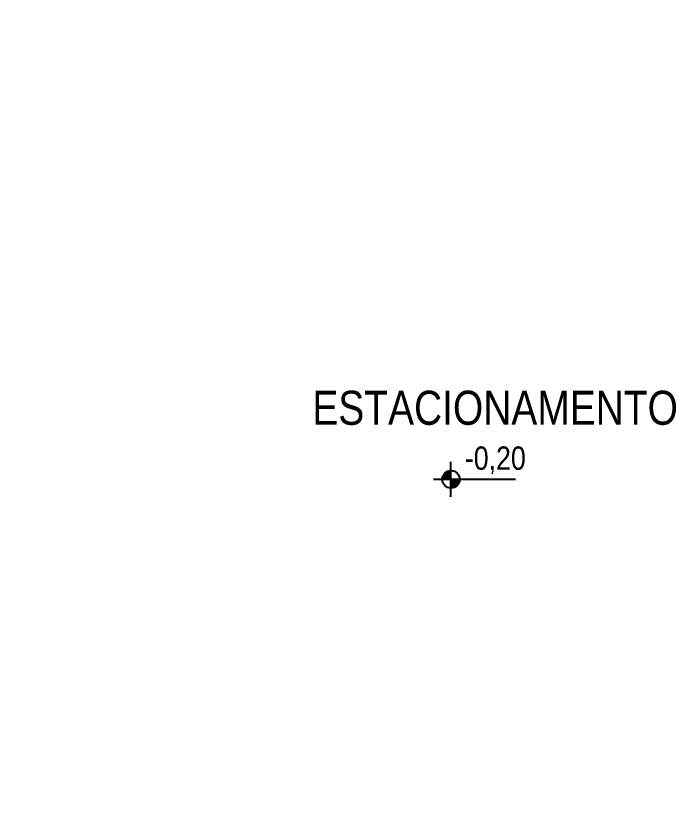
# Model space of a CAD drawing. Header units: millimetres. Extents: x 4156 to 4603, y 996 to 1078.
# Drawn here: x 4180.344 to 4183.458, y 1006.579 to 1010.346 of the extents above; entities that cross this region are included whole.
import ezdxf
from ezdxf.enums import TextEntityAlignment as Align

# ---------------------------------------------------------------- set-up
doc = ezdxf.new("R2010")
doc.units = ezdxf.units.MM
doc.header["$LTSCALE"] = 20
doc.layers.add('-HIDRO', color=8, linetype='Continuous')
doc.layers.add('E-txt-g', color=3, linetype='Continuous')
doc.layers.add('E-Txt-W', color=7, linetype='Continuous', lineweight=20)
doc.styles.add('F2', font='ARIALN.TTF')
doc.styles.add('REG60', font='romans.shx', dxfattribs={"width": 0.8, "height": 0.15})
doc.styles.add('REG80', font='romans.shx', dxfattribs={"width": 0.8, "height": 0.2})

# ---------------------------------------------------------------- blocks, each defined once
blk = doc.blocks.new('TXT-AMB75')
at = {"layer": 'E-txt-g', "style": 'REG80', "width": 0.8, "flags": 8}
blk.add_attdef('TXT', text='', height=0.2, dxfattribs=at).set_placement((0.0055, 0.2964), align=Align.CENTER)
at = {"layer": 'E-Txt-W', "style": 'REG60', "width": 0.8, "flags": 8}
blk.add_attdef('TXT', text='', height=0.15, dxfattribs=at).set_placement((0.0055, 0.0271), align=Align.CENTER)
blk = doc.blocks.new('NV')
at = {"color": 4, "linetype": 'ByBlock', "ltscale": 0.5}
for p, q in [((-1.4143, -0.1421), (-1.4143, 0.1067)), ((-1.5387, -0.0177), (-0.9535, -0.0177))]:
    blk.add_line(p, q, dxfattribs=at)
at = {"color": 4, "ltscale": 2.5}
blk.add_circle((-1.4143, -0.0177), 0.0622, dxfattribs=at)
at = {"color": 4}
for points in [[(-1.4143, -0.0177), (-1.4583, 0.0263), (-1.4765, -0.0177), (-1.4717, 0.0061)], [(-1.4143, -0.0177), (-1.4143, 0.0445), (-1.4583, 0.0263), (-1.4381, 0.0398)], [(-1.4143, -0.0177), (-1.3521, -0.0177), (-1.3703, -0.0617), (-1.3568, -0.0415)], [(-1.4143, -0.0177), (-1.3703, -0.0617), (-1.4143, -0.0799), (-1.3905, -0.0752)]]:
    blk.add_solid(points, dxfattribs=at)
at = {"layer": 'E-Txt-W', "color": 4, "ltscale": 2.5, "style": 'F2'}
blk.add_attdef('COTAPISO', (-1.3058, 0.0735), '', height=0.15, dxfattribs=at)

msp = doc.modelspace()

# ---------------------------------------------------------------- linework, layer by layer
at = {"layer": '-HIDRO'}
msp.add_lwpolyline([(4160.9199, 1072.3448, 0.099318), (4158.6701, 1032.4224, 0.188246), (4182.4565, 999.9142)], format="xyb", dxfattribs=at)
at = {"layer": '-HIDRO', "linetype": 'Continuous'}
for points in [[(4162.0568, 1072.3448, 0.099873), (4159.7499, 1032.6422, 0.183533), (4182.2717, 1001.3453)], [(4162.1821, 1072.18, 0.099477), (4159.9119, 1032.6751, 0.184298), (4182.5164, 1001.3782)]]:
    msp.add_lwpolyline(points, format="xyb", dxfattribs=at)

# ---------------------------------------------------------------- block references
at = {"layer": '-HIDRO'}
ref = msp.add_blockref('TXT-AMB75', (4182.6003, 1008.1813, 2.0126), dxfattribs=dict(at, xscale=0.8019000000000002, yscale=0.8019000000000002, zscale=0.8019000000000002))
ref.add_attrib('TXT', 'ESTACIONAMENTO', dxfattribs={"layer": 'E-txt-g', "color": 2, "height": 0.16038, "style": 'F2'}).set_placement((4182.6047, 1008.419, 2.0126), align=Align.CENTER)
ref = msp.add_blockref('NV', (4183.3298, 1008.1735, 2.0126), dxfattribs=dict(at, xscale=0.66, yscale=0.66, zscale=0.66))
ref.add_attrib('COTAPISO', '-0,20', (4182.4621, 1008.2068, 2.0126), dxfattribs={"layer": 'E-Txt-W', "color": 4, "ltscale": 2.5, "height": 0.11, "style": 'F2'})

doc.saveas('drawing.dxf')
